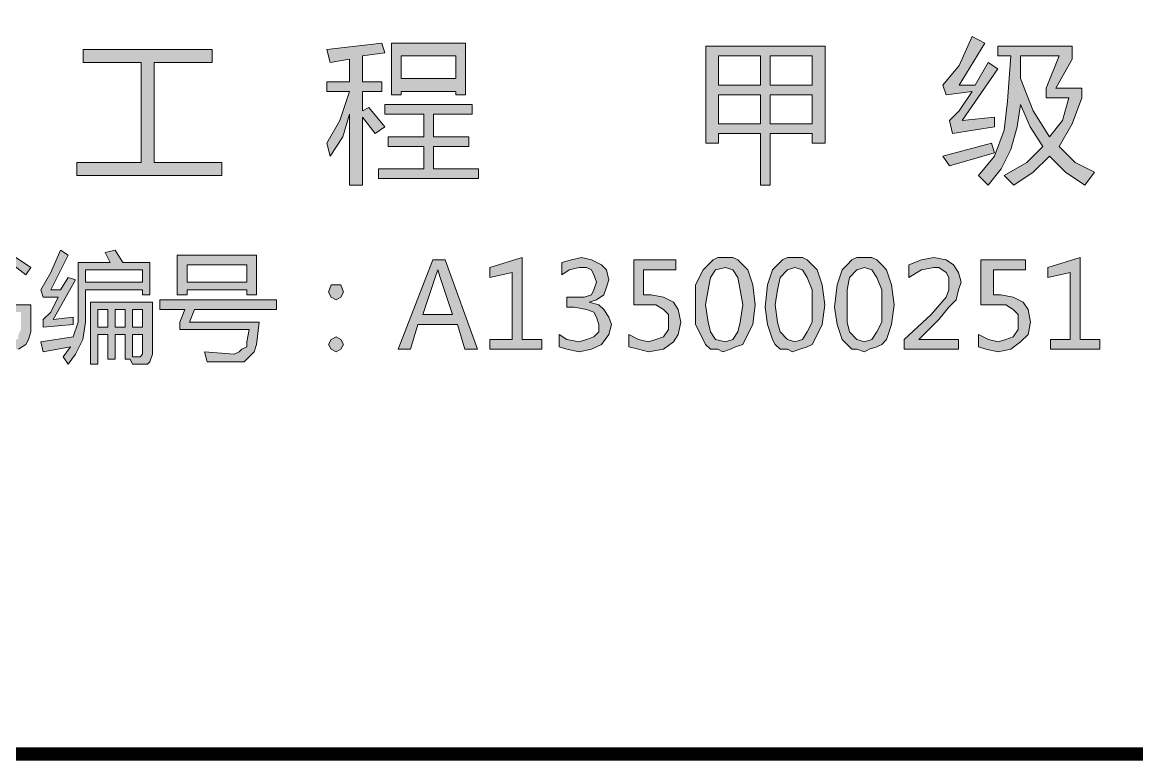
# Model space of a CAD drawing. Header units: millimetres. Extents: x 591771 to 1936534, y -622016 to 355666.
# Drawn here: x 674166 to 676656, y 283000 to 284649 of the extents above; entities that cross this region are included whole.
import ezdxf

# ---------------------------------------------------------------- set-up
doc = ezdxf.new("R2010")
doc.units = ezdxf.units.MM
doc.header["$LTSCALE"] = 80
doc.layers.add('0GPS-\\M+5CFFB\\M+5BBF0\\M+5CBA8\\M+5B9DC', color=1, linetype='Continuous')
doc.layers.add('\\M+5CDBC\\M+5BFF2', color=252, linetype='Continuous')

# ---------------------------------------------------------------- blocks, each defined once
blk = doc.blocks.new('A$C7A821879')
h = blk.add_hatch(color=165)
h.paths.add_polyline_path([(4833.9, 622), (4862.8, 694.1), (4776.2, 694.1), (4776.2, 643.6), (4805.1, 571.5), (4841.1, 513.8), (4870, 549.9), (4884.4, 600.4), (4833.9, 600.4)], flags=17)
h.paths.add_polyline_path([(4776.2, 585.9), (4769, 535.5), (4754.6, 485), (4733, 441.7), (4704.1, 405.7), (4682.5, 427.3), (4718.5, 470.6), (4740.2, 528.2), (4747.4, 593.1), (4754.6, 694.1), (4725.8, 694.1), (4725.8, 715.7), (4891.6, 715.7), (4891.6, 686.9), (4855.6, 622), (4913.3, 622), (4913.3, 600.4), (4891.6, 542.7), (4862.8, 492.2), (4898.8, 456.1), (4942.1, 434.5), (4920.5, 405.7), (4877.2, 434.5), (4841.1, 470.6), (4805.1, 434.5), (4761.8, 405.7), (4740.2, 427.3), (4790.7, 456.1), (4826.7, 492.2), (4797.9, 535.5)])
h.paths.add_polyline_path([(4646.4, 549.9), (4718.5, 557.1), (4718.5, 535.5), (4624.8, 521), (4617.6, 549.9), (4639.2, 571.5), (4668.1, 614.8), (4610.4, 607.6), (4603.2, 629.2), (4639.2, 672.5), (4668.1, 737.4), (4696.9, 723), (4639.2, 629.2), (4675.3, 629.2), (4704.1, 679.7), (4725.8, 665.3)])
h.paths.add_polyline_path([(4603.2, 470.6), (4711.3, 499.4), (4718.5, 477.8), (4617.6, 448.9)])
h.paths.add_polyline_path([(4217.3, 542.7), (4311, 542.7), (4311, 607.6), (4217.3, 607.6)], flags=16)
h.paths.add_polyline_path([(4311, 694.1), (4217.3, 694.1), (4217.3, 629.2), (4311, 629.2)], flags=16)
h.paths.add_polyline_path([(4101.9, 542.7), (4195.7, 542.7), (4195.7, 607.6), (4101.9, 607.6)], flags=16)
h.paths.add_polyline_path([(4101.9, 629.2), (4195.7, 629.2), (4195.7, 694.1), (4101.9, 694.1)], flags=16)
h.paths.add_polyline_path([(4073.1, 715.7), (4339.9, 715.7), (4339.9, 499.4), (4311, 499.4), (4311, 521), (4217.3, 521), (4217.3, 405.7), (4195.7, 405.7), (4195.7, 521), (4101.9, 521), (4101.9, 499.4), (4073.1, 499.4)])
h.paths.add_polyline_path([(3514.9, 694.1), (3392.3, 694.1), (3392.3, 643.6), (3514.9, 643.6)], flags=16)
h.paths.add_polyline_path([(3370.7, 723), (3536.5, 723), (3536.5, 607.6), (3514.9, 607.6), (3514.9, 614.8), (3392.3, 614.8), (3392.3, 607.6), (3370.7, 607.6)])
h.paths.add_polyline_path([(3341.8, 441.7), (3442.8, 441.7), (3442.8, 492.2), (3363.5, 492.2), (3363.5, 513.8), (3442.8, 513.8), (3442.8, 564.3), (3356.2, 564.3), (3356.2, 585.9), (3551, 585.9), (3551, 564.3), (3464.4, 564.3), (3464.4, 513.8), (3543.7, 513.8), (3543.7, 492.2), (3464.4, 492.2), (3464.4, 441.7), (3565.4, 441.7), (3565.4, 420.1), (3341.8, 420.1)])
h.paths.add_polyline_path([(3226.4, 499.4), (3255.3, 549.9), (3276.9, 614.8), (3226.4, 614.8), (3226.4, 636.4), (3276.9, 636.4), (3276.9, 686.9), (3233.7, 679.7), (3226.4, 708.5), (3349, 723), (3356.2, 701.3), (3305.8, 694.1), (3305.8, 636.4), (3349, 636.4), (3349, 614.8), (3305.8, 614.8), (3305.8, 571.5), (3320.2, 578.7), (3356.2, 535.5), (3334.6, 521), (3305.8, 557.1), (3305.8, 405.7), (3276.9, 405.7), (3276.9, 564.3), (3262.5, 513.8), (3233.7, 470.6)])
h.paths.add_polyline_path([(2667.5, 456.1), (2811.7, 456.1), (2811.7, 679.7), (2681.9, 679.7), (2681.9, 708.5), (2970.4, 708.5), (2970.4, 679.7), (2840.6, 679.7), (2840.6, 456.1), (2992, 456.1), (2992, 427.3), (2667.5, 427.3)])
h.paths.add_polyline_path([(2353.8, 622), (2324.9, 665.3), (2346.5, 679.7), (2375.4, 636.4)], flags=16)
h.paths.add_polyline_path([(2267.2, 542.7), (2288.9, 557.1), (2346.5, 499.4), (2324.9, 485)], flags=17)
h.paths.add_polyline_path([(2324.9, 737.4), (2310.5, 708.5), (2418.7, 708.5), (2418.7, 679.7), (2296.1, 679.7), (2260, 622), (2238.4, 643.6), (2267.2, 686.9), (2296.1, 737.4)])
h.paths.add_polyline_path([(2353.8, 593.1), (2260, 593.1), (2260, 535.5), (2260, 499.4), (2245.6, 463.3), (2231.2, 434.5), (2209.5, 405.7), (2187.9, 420.1), (2209.5, 448.9), (2223.9, 477.8), (2231.2, 506.6), (2238.4, 535.5), (2238.4, 614.8), (2375.4, 614.8), (2375.4, 456.1), (2382.6, 441.7), (2389.8, 441.7), (2397, 441.7), (2404.2, 456.1), (2404.2, 513.8), (2433.1, 499.4), (2425.9, 448.9), (2418.7, 420.1), (2411.4, 420.1), (2397, 412.9), (2382.6, 412.9), (2368.2, 420.1), (2361, 427.3), (2353.8, 434.5), (2353.8, 456.1)])
h.paths.add_polyline_path([(2195.1, 622), (2166.3, 665.3), (2187.9, 679.7), (2216.7, 636.4)], flags=16)
h.paths.add_polyline_path([(2101.4, 477.8), (2151.8, 485), (2151.8, 585.9), (2108.6, 585.9), (2108.6, 607.6), (2223.9, 607.6), (2223.9, 585.9), (2180.7, 585.9), (2180.7, 492.2), (2223.9, 499.4), (2216.7, 477.8), (2101.4, 448.9)])
h.paths.add_polyline_path([(2180.7, 737.4), (2173.5, 708.5), (2260, 708.5), (2260, 679.7), (2159, 679.7), (2137.4, 650.8), (2108.6, 622), (2094.1, 643.6), (2130.2, 686.9), (2151.8, 737.4)])
h.paths.add_polyline_path([(1744.3, 600.4), (1802, 600.4), (1802, 629.2), (1744.3, 629.2)], flags=16)
h.paths.add_polyline_path([(1802, 679.7), (1744.3, 679.7), (1744.3, 650.8), (1802, 650.8)], flags=16)
h.paths.add_polyline_path([(1636.2, 506.6), (1722.7, 506.6), (1722.7, 535.5), (1643.4, 535.5), (1643.4, 549.9), (1722.7, 549.9), (1722.7, 578.7), (1650.6, 578.7), (1650.6, 600.4), (1722.7, 600.4), (1722.7, 629.2), (1636.2, 629.2), (1636.2, 650.8), (1722.7, 650.8), (1722.7, 679.7), (1650.6, 679.7), (1650.6, 701.3), (1722.7, 701.3), (1722.7, 737.4), (1744.3, 737.4), (1744.3, 701.3), (1823.7, 701.3), (1823.7, 650.8), (1859.7, 650.8), (1859.7, 629.2), (1823.7, 629.2), (1823.7, 571.5), (1802, 571.5), (1802, 578.7), (1744.3, 578.7), (1744.3, 549.9), (1830.9, 549.9), (1830.9, 535.5), (1744.3, 535.5), (1744.3, 506.6), (1845.3, 506.6), (1845.3, 485), (1744.3, 485), (1744.3, 448.9), (1722.7, 448.9), (1722.7, 485), (1636.2, 485)])
h.paths.add_polyline_path([(1556.8, 557.1), (1564.1, 521), (1585.7, 492.2), (1600.1, 535.5), (1607.3, 578.7), (1535.2, 578.7), (1535.2, 600.4), (1600.1, 679.7), (1535.2, 679.7), (1535.2, 701.3), (1629, 701.3), (1629, 679.7), (1571.3, 600.4), (1629, 600.4), (1629, 578.7), (1621.7, 521), (1600.1, 470.6), (1621.7, 456.1), (1650.6, 448.9), (1679.4, 441.7), (1715.5, 441.7), (1866.9, 441.7), (1852.5, 412.9), (1701.1, 412.9), (1665, 420.1), (1636.2, 427.3), (1607.3, 434.5), (1585.7, 448.9), (1564.1, 427.3), (1542.4, 405.7), (1528, 427.3), (1549.6, 448.9), (1571.3, 470.6), (1549.6, 506.6), (1535.2, 549.9)])
h = blk.add_hatch(color=165)
h.paths.add_polyline_path([(4954.1, 38.9), (4843.3, 38.9), (4843.3, 61), (4887.6, 61), (4887.6, 210.7), (4837.7, 199.6), (4837.7, 221.8), (4909.8, 243.9), (4909.8, 61), (4954.1, 61)])
h.paths.add_polyline_path([(4682.5, 72.1), (4704.7, 61), (4726.9, 55.5), (4743.5, 61), (4760.1, 66.6), (4771.2, 83.2), (4771.2, 99.8), (4771.2, 116.5), (4760.1, 127.5), (4743.5, 138.6), (4721.3, 138.6), (4688.1, 138.6), (4688.1, 238.4), (4787.9, 238.4), (4787.9, 216.2), (4715.8, 216.2), (4715.8, 160.8), (4732.4, 160.8), (4760.1, 155.3), (4782.3, 144.2), (4793.4, 127.5), (4798.9, 99.8), (4793.4, 72.1), (4776.8, 55.5), (4754.6, 38.9), (4726.9, 33.3), (4699.2, 38.9), (4682.5, 44.4)])
h.paths.add_polyline_path([(4638.2, 38.9), (4516.2, 38.9), (4516.2, 61), (4577.2, 116.5), (4610.5, 155.3), (4616, 171.9), (4616, 188.5), (4616, 199.6), (4610.5, 210.7), (4593.8, 221.8), (4582.8, 221.8), (4555, 216.2), (4527.3, 199.6), (4527.3, 227.3), (4555, 238.4), (4582.8, 243.9), (4610.5, 238.4), (4627.1, 227.3), (4638.2, 210.7), (4643.7, 188.5), (4638.2, 171.9), (4632.6, 149.7), (4616, 133.1), (4593.8, 105.4), (4549.5, 61), (4638.2, 61)])
h.paths.add_polyline_path([(4388.8, 138.6), (4388.8, 99.8), (4394.3, 77.7), (4410.9, 61), (4427.6, 55.5), (4444.2, 61), (4455.3, 77.7), (4466.4, 99.8), (4466.4, 138.6), (4466.4, 171.9), (4455.3, 199.6), (4444.2, 216.2), (4427.6, 221.8), (4410.9, 216.2), (4394.3, 199.6), (4388.8, 171.9)], flags=16)
h.paths.add_polyline_path([(4361, 133.1), (4366.6, 183), (4377.7, 216.2), (4388.8, 227.3), (4399.8, 238.4), (4410.9, 243.9), (4427.6, 243.9), (4444.2, 243.9), (4455.3, 238.4), (4466.4, 227.3), (4477.4, 216.2), (4488.5, 183), (4494.1, 138.6), (4488.5, 94.3), (4477.4, 61), (4466.4, 49.9), (4455.3, 44.4), (4438.6, 38.9), (4427.6, 33.3), (4410.9, 38.9), (4399.8, 38.9), (4388.8, 49.9), (4377.7, 61), (4366.6, 94.3)])
h.paths.add_polyline_path([(4228, 138.6), (4233.6, 99.8), (4239.1, 77.7), (4255.7, 61), (4272.4, 55.5), (4289, 61), (4300.1, 77.7), (4311.2, 99.8), (4311.2, 138.6), (4311.2, 171.9), (4300.1, 199.6), (4289, 216.2), (4272.4, 221.8), (4255.7, 216.2), (4239.1, 199.6), (4233.6, 171.9)], flags=16)
h.paths.add_polyline_path([(4205.8, 133.1), (4211.4, 183), (4222.5, 216.2), (4233.6, 227.3), (4244.6, 238.4), (4255.7, 243.9), (4272.4, 243.9), (4289, 243.9), (4300.1, 238.4), (4311.2, 227.3), (4322.2, 216.2), (4333.3, 183), (4338.9, 138.6), (4333.3, 94.3), (4316.7, 61), (4311.2, 49.9), (4300.1, 44.4), (4283.4, 38.9), (4266.8, 33.3), (4255.7, 38.9), (4239.1, 38.9), (4228, 49.9), (4222.5, 61), (4211.4, 94.3)])
h.paths.add_polyline_path([(4072.8, 138.6), (4078.3, 99.8), (4083.9, 77.7), (4095, 61), (4117.1, 55.5), (4133.8, 61), (4144.9, 77.7), (4150.4, 99.8), (4156, 138.6), (4150.4, 171.9), (4144.9, 199.6), (4133.8, 216.2), (4117.1, 221.8), (4095, 216.2), (4083.9, 199.6), (4078.3, 171.9)], flags=16)
h.paths.add_polyline_path([(4050.6, 133.1), (4050.6, 183), (4067.3, 216.2), (4078.3, 227.3), (4089.4, 238.4), (4100.5, 243.9), (4117.1, 243.9), (4133.8, 243.9), (4144.9, 238.4), (4156, 227.3), (4167, 216.2), (4178.1, 183), (4183.7, 138.6), (4178.1, 94.3), (4161.5, 61), (4156, 49.9), (4139.3, 44.4), (4128.2, 38.9), (4111.6, 33.3), (4100.5, 38.9), (4083.9, 38.9), (4072.8, 49.9), (4067.3, 61), (4050.6, 94.3)])
h.paths.add_polyline_path([(3901, 72.1), (3923.1, 61), (3945.3, 55.5), (3961.9, 61), (3978.6, 66.6), (3989.7, 83.2), (3989.7, 99.8), (3989.7, 116.5), (3978.6, 127.5), (3961.9, 138.6), (3939.8, 138.6), (3912.1, 138.6), (3912.1, 238.4), (4006.3, 238.4), (4006.3, 216.2), (3934.2, 216.2), (3934.2, 160.8), (3950.9, 160.8), (3978.6, 155.3), (4000.7, 144.2), (4011.8, 127.5), (4017.4, 99.8), (4011.8, 72.1), (4000.7, 55.5), (3978.6, 38.9), (3945.3, 33.3), (3923.1, 38.9), (3901, 44.4)])
h.paths.add_polyline_path([(3745.8, 72.1), (3762.4, 61), (3790.1, 55.5), (3806.7, 61), (3823.4, 66.6), (3834.5, 77.7), (3834.5, 94.3), (3828.9, 110.9), (3823.4, 122), (3806.7, 127.5), (3779, 133.1), (3762.4, 133.1), (3762.4, 155.3), (3779, 155.3), (3801.2, 155.3), (3817.8, 160.8), (3823.4, 171.9), (3828.9, 188.5), (3823.4, 205.1), (3817.8, 216.2), (3806.7, 221.8), (3790.1, 221.8), (3767.9, 216.2), (3751.3, 205.1), (3751.3, 232.9), (3773.5, 238.4), (3795.7, 243.9), (3817.8, 238.4), (3840, 227.3), (3851.1, 216.2), (3856.6, 194.1), (3851.1, 177.4), (3845.5, 160.8), (3828.9, 149.7), (3812.3, 144.2), (3834.5, 138.6), (3845.5, 127.5), (3856.6, 110.9), (3862.2, 94.3), (3856.6, 72.1), (3840, 49.9), (3817.8, 38.9), (3790.1, 33.3), (3762.4, 38.9), (3745.8, 44.4)])
h.paths.add_polyline_path([(3707, 38.9), (3590.6, 38.9), (3590.6, 61), (3640.4, 61), (3640.4, 210.7), (3590.6, 199.6), (3590.6, 221.8), (3662.6, 243.9), (3662.6, 61), (3707, 61)])
h.paths.add_polyline_path([(3507.4, 116.5), (3479.7, 199.6), (3474.2, 216.2), (3468.6, 199.6), (3440.9, 116.5)], flags=16)
h.paths.add_polyline_path([(3562.8, 38.9), (3535.1, 38.9), (3518.5, 94.3), (3429.8, 94.3), (3413.2, 38.9), (3385.5, 38.9), (3463.1, 238.4), (3490.8, 238.4)])
h.paths.add_polyline_path([(3246.9, 66.6), (3258, 61), (3263.5, 49.9), (3258, 38.9), (3246.9, 33.3), (3235.8, 38.9), (3230.3, 49.9), (3235.8, 61)])
h.paths.add_polyline_path([(3246.9, 183), (3258, 183), (3263.5, 166.3), (3258, 155.3), (3246.9, 149.7), (3235.8, 155.3), (3230.3, 166.3), (3235.8, 183)])
h.paths.add_polyline_path([(3047.3, 227.3), (2914.3, 227.3), (2914.3, 188.5), (3047.3, 188.5)], flags=16)
h.paths.add_polyline_path([(2892.1, 249.5), (3069.5, 249.5), (3069.5, 160.8), (3047.3, 160.8), (3047.3, 171.9), (2914.3, 171.9), (2914.3, 160.8), (2892.1, 160.8)])
h.paths.add_polyline_path([(2897.7, 83.2), (2897.7, 99.8), (2908.8, 127.5), (2853.3, 127.5), (2853.3, 149.7), (3113.9, 149.7), (3113.9, 127.5), (2930.9, 127.5), (2919.9, 99.8), (3075.1, 99.8), (3069.5, 49.9), (3064, 33.3), (3052.9, 22.2), (3041.8, 11.1), (3019.6, 11.1), (2958.7, 11.1), (2953.1, 33.3), (3019.6, 27.8), (3030.7, 33.3), (3036.3, 38.9), (3047.3, 44.4), (3047.3, 55.5), (3052.9, 83.2)])
h.paths.add_polyline_path([(2809, 22.2), (2814.5, 27.8), (2814.5, 33.3), (2814.5, 72.1), (2792.4, 72.1), (2792.4, 22.2)], flags=16)
h.paths.add_polyline_path([(2814.5, 127.5), (2792.4, 127.5), (2792.4, 88.7), (2814.5, 88.7)], flags=16)
h.paths.add_polyline_path([(2753.6, 88.7), (2775.7, 88.7), (2775.7, 127.5), (2753.6, 127.5)], flags=16)
h.paths.add_polyline_path([(2714.8, 88.7), (2736.9, 88.7), (2736.9, 127.5), (2714.8, 127.5)], flags=16)
h.paths.add_polyline_path([(2714.8, 5.6), (2698.1, 5.6), (2698.1, 144.2), (2836.7, 144.2), (2836.7, 27.8), (2831.2, 11.1), (2825.6, 5.6), (2814.5, 5.6), (2792.4, 5.6), (2786.8, 16.7), (2775.7, 16.7), (2775.7, 72.1), (2753.6, 72.1), (2753.6, 16.7), (2736.9, 16.7), (2736.9, 72.1), (2714.8, 72.1)])
h.paths.add_polyline_path([(2814.5, 216.2), (2687.1, 216.2), (2687.1, 188.5), (2814.5, 188.5)], flags=16)
h.paths.add_polyline_path([(2615, 105.4), (2659.3, 110.9), (2659.3, 94.3), (2592.8, 88.7), (2592.8, 105.4), (2609.4, 122), (2626.1, 155.3), (2592.8, 155.3), (2587.3, 171.9), (2609.4, 210.7), (2631.6, 260.6), (2648.3, 249.5), (2609.4, 171.9), (2631.6, 171.9), (2648.3, 199.6), (2664.9, 194.1)], flags=17)
h.paths.add_polyline_path([(2587.3, 55.5), (2659.3, 66.6), (2670.4, 99.8), (2670.4, 149.7), (2670.4, 232.9), (2742.5, 232.9), (2731.4, 255), (2753.6, 260.6), (2770.2, 232.9), (2831.2, 232.9), (2831.2, 160.8), (2814.5, 160.8), (2814.5, 171.9), (2687.1, 171.9), (2687.1, 149.7), (2687.1, 99.8), (2681.5, 61), (2664.9, 27.8), (2648.3, 5.6), (2637.2, 22.2), (2653.8, 44.4), (2592.8, 33.3)])
h.paths.add_polyline_path([(2504.1, 243.9), (2515.2, 255), (2565.1, 221.8), (2554, 205.1)], flags=16)
h.paths.add_polyline_path([(2509.7, 194.1), (2443.2, 194.1), (2443.2, 138.6), (2509.7, 138.6)], flags=16)
h.paths.add_polyline_path([(2326.8, 138.6), (2421, 138.6), (2421, 194.1), (2343.4, 194.1), (2343.4, 216.2), (2421, 216.2), (2421, 260.6), (2443.2, 260.6), (2443.2, 216.2), (2531.8, 216.2), (2526.3, 138.6), (2565.1, 138.6), (2565.1, 77.7), (2559.6, 61), (2554, 49.9), (2537.4, 38.9), (2520.8, 38.9), (2476.4, 38.9), (2476.4, 61), (2520.8, 55.5), (2526.3, 61), (2537.4, 61), (2537.4, 72.1), (2542.9, 83.2), (2542.9, 122), (2443.2, 122), (2443.2, 5.6), (2421, 5.6), (2421, 122), (2326.8, 122)])
h.paths.add_polyline_path([(2121.7, 38.9), (2154.9, 38.9), (2154.9, 183), (2177.1, 183), (2177.1, 38.9), (2215.9, 38.9), (2215.9, 227.3), (2132.8, 227.3), (2132.8, 243.9), (2310.1, 243.9), (2310.1, 227.3), (2238.1, 227.3), (2238.1, 149.7), (2299, 149.7), (2299, 127.5), (2238.1, 127.5), (2238.1, 38.9), (2315.7, 38.9), (2315.7, 16.7), (2121.7, 16.7)])
h.paths.add_polyline_path([(2082.9, 255), (2121.7, 210.7), (2105, 194.1), (2066.2, 243.9)])
h.paths.add_polyline_path([(2138.3, 99.8), (2143.8, 77.7), (2093.9, 27.8), (2077.3, 44.4), (2082.9, 61), (2088.4, 72.1), (2088.4, 155.3), (2055.1, 155.3), (2055.1, 171.9), (2105, 171.9), (2105, 72.1)])
h.paths.add_polyline_path([(1872.2, 171.9), (1949.8, 171.9), (1949.8, 260.6), (1972, 260.6), (1972, 171.9), (2044.1, 171.9), (2044.1, 149.7), (1972, 149.7), (1972, 5.6), (1949.8, 5.6), (1949.8, 149.7), (1872.2, 149.7)])
h.paths.add_polyline_path([(1816.8, 255), (1855.6, 210.7), (1839, 199.6), (1800.2, 243.9)])
h.paths.add_polyline_path([(1894.4, 77.7), (1899.9, 55.5), (1827.9, 5.6), (1816.8, 27.8), (1822.3, 33.3), (1827.9, 49.9), (1827.9, 149.7), (1789.1, 149.7), (1789.1, 171.9), (1844.5, 171.9), (1844.5, 44.4)])
h.paths.add_polyline_path([(1645, 127.5), (1661.6, 94.3), (1683.8, 66.6), (1711.5, 94.3), (1728.1, 127.5)], flags=16)
h.paths.add_polyline_path([(1722.6, 227.3), (1656.1, 227.3), (1656.1, 221.8), (1650.5, 199.6), (1645, 177.4), (1633.9, 160.8), (1611.7, 149.7), (1595.1, 166.3), (1611.7, 177.4), (1628.3, 188.5), (1633.9, 205.1), (1633.9, 221.8), (1633.9, 249.5), (1739.2, 249.5), (1739.2, 194.1), (1744.7, 183), (1750.3, 183), (1783.5, 183), (1778, 160.8), (1744.7, 160.8), (1733.7, 166.3), (1728.1, 171.9), (1722.6, 177.4), (1722.6, 188.5)])
h.paths.add_polyline_path([(1611.7, 127.5), (1611.7, 144.2), (1755.8, 144.2), (1755.8, 127.5), (1728.1, 88.7), (1700.4, 55.5), (1739.2, 38.9), (1783.5, 27.8), (1766.9, 5.6), (1722.6, 22.2), (1683.8, 44.4), (1645, 22.2), (1595.1, 0.1), (1584, 22.2), (1628.3, 38.9), (1667.1, 55.5), (1645, 88.7), (1622.8, 127.5)])
h.paths.add_polyline_path([(1561.8, 249.5), (1600.6, 210.7), (1578.4, 194.1), (1545.2, 238.4)])
h.paths.add_polyline_path([(1611.7, 83.2), (1611.7, 55.5), (1561.8, 22.2), (1550.7, 38.9), (1556.3, 49.9), (1556.3, 61), (1556.3, 155.3), (1523, 155.3), (1523, 171.9), (1578.4, 171.9), (1578.4, 55.5)])
at = {"color": 165, "lineweight": 0}
for p, q in [((3226.4, 708.5), (3349, 723)), ((3349, 723), (3356.2, 701.3)), ((3370.7, 723), (3536.5, 723)), ((3370.7, 607.6), (3370.7, 723)), ((3370.7, 723), (3370.7, 723)), ((3536.5, 723), (3536.5, 607.6)), ((4639.2, 672.5), (4668.1, 737.4)), ((4696.9, 723), (4639.2, 629.2)), ((4668.1, 737.4), (4696.9, 723)), ((4696.9, 723), (4696.9, 723)), ((2681.9, 679.7), (2681.9, 708.5)), ((2681.9, 708.5), (2970.4, 708.5)), ((2970.4, 708.5), (2970.4, 679.7)), ((3233.7, 679.7), (3226.4, 708.5)), ((3226.4, 708.5), (3226.4, 708.5)), ((3356.2, 701.3), (3305.8, 694.1)), ((3356.2, 701.3), (3356.2, 701.3)), ((4073.1, 715.7), (4339.9, 715.7)), ((4073.1, 499.4), (4073.1, 715.7)), ((4073.1, 715.7), (4073.1, 715.7)), ((4339.9, 715.7), (4339.9, 499.4)), ((4725.8, 694.1), (4725.8, 715.7)), ((4725.8, 715.7), (4891.6, 715.7)), ((4891.6, 715.7), (4891.6, 686.9)), ((2811.7, 679.7), (2681.9, 679.7)), ((2811.7, 456.1), (2811.7, 679.7)), ((2970.4, 679.7), (2840.6, 679.7)), ((2840.6, 679.7), (2840.6, 456.1)), ((3276.9, 686.9), (3233.7, 679.7)), ((3233.7, 679.7), (3233.7, 679.7)), ((3276.9, 636.4), (3276.9, 686.9)), ((3276.9, 686.9), (3276.9, 686.9)), ((3305.8, 694.1), (3305.8, 636.4)), ((3514.9, 694.1), (3392.3, 694.1)), ((3392.3, 694.1), (3392.3, 643.6)), ((3514.9, 643.6), (3514.9, 694.1)), ((3514.9, 694.1), (3514.9, 694.1)), ((4195.7, 694.1), (4101.9, 694.1)), ((4101.9, 694.1), (4101.9, 629.2)), ((4195.7, 629.2), (4195.7, 694.1)), ((4311, 694.1), (4217.3, 694.1)), ((4217.3, 694.1), (4217.3, 629.2)), ((4311, 629.2), (4311, 694.1)), ((4311, 694.1), (4311, 694.1)), ((4603.2, 629.2), (4639.2, 672.5)), ((4675.3, 629.2), (4704.1, 679.7)), ((4704.1, 679.7), (4725.8, 665.3)), ((4754.6, 694.1), (4725.8, 694.1)), ((4747.4, 593.1), (4754.6, 694.1)), ((4862.8, 694.1), (4776.2, 694.1)), ((4776.2, 694.1), (4776.2, 694.1)), ((4776.2, 694.1), (4776.2, 643.6)), ((4833.9, 622), (4862.8, 694.1)), ((4891.6, 686.9), (4855.6, 622)), ((4725.8, 665.3), (4646.4, 549.9)), ((4725.8, 665.3), (4725.8, 665.3)), ((3226.4, 614.8), (3226.4, 636.4)), ((3226.4, 636.4), (3276.9, 636.4)), ((3305.8, 636.4), (3349, 636.4)), ((3349, 636.4), (3349, 614.8)), ((3392.3, 643.6), (3514.9, 643.6)), ((4101.9, 629.2), (4195.7, 629.2)), ((4101.9, 629.2), (4101.9, 629.2)), ((4217.3, 629.2), (4311, 629.2)), ((4610.4, 607.6), (4603.2, 629.2)), ((4603.2, 629.2), (4603.2, 629.2)), ((4639.2, 629.2), (4639.2, 629.2)), ((4639.2, 629.2), (4675.3, 629.2)), ((4675.3, 629.2), (4675.3, 629.2)), ((4776.2, 643.6), (4776.2, 643.6)), ((4776.2, 643.6), (4805.1, 571.5)), ((3276.9, 614.8), (3226.4, 614.8)), ((3255.3, 549.9), (3276.9, 614.8)), ((3349, 614.8), (3305.8, 614.8)), ((3305.8, 614.8), (3305.8, 571.5)), ((3392.3, 607.6), (3370.7, 607.6)), ((3514.9, 614.8), (3392.3, 614.8)), ((3392.3, 614.8), (3392.3, 607.6)), ((3514.9, 607.6), (3514.9, 614.8)), ((3536.5, 607.6), (3514.9, 607.6)), ((4195.7, 607.6), (4101.9, 607.6)), ((4101.9, 607.6), (4101.9, 542.7)), ((4195.7, 542.7), (4195.7, 607.6)), ((4311, 607.6), (4217.3, 607.6)), ((4217.3, 607.6), (4217.3, 542.7)), ((4311, 542.7), (4311, 607.6)), ((4668.1, 614.8), (4610.4, 607.6)), ((4639.2, 571.5), (4668.1, 614.8)), ((4668.1, 614.8), (4668.1, 614.8)), ((4833.9, 600.4), (4833.9, 622)), ((4833.9, 622), (4833.9, 622)), ((4884.4, 600.4), (4833.9, 600.4)), ((4855.6, 622), (4913.3, 622)), ((4870, 549.9), (4884.4, 600.4)), ((4913.3, 600.4), (4891.6, 542.7)), ((4913.3, 622), (4913.3, 600.4)), ((4913.3, 600.4), (4913.3, 600.4)), ((3305.8, 571.5), (3320.2, 578.7)), ((3320.2, 578.7), (3320.2, 578.7)), ((3320.2, 578.7), (3356.2, 535.5)), ((3356.2, 564.3), (3356.2, 585.9)), ((3356.2, 585.9), (3551, 585.9)), ((3551, 585.9), (3551, 564.3)), ((4740.2, 528.2), (4747.4, 593.1)), ((4776.2, 585.9), (4769, 535.5)), ((4776.2, 585.9), (4776.2, 585.9)), ((4797.9, 535.5), (4776.2, 585.9)), ((4776.2, 585.9), (4776.2, 585.9)), ((4776.2, 585.9), (4776.2, 585.9)), ((3226.4, 499.4), (3255.3, 549.9)), ((3276.9, 564.3), (3262.5, 513.8)), ((3276.9, 405.7), (3276.9, 564.3)), ((3276.9, 564.3), (3276.9, 564.3)), ((3334.6, 521), (3305.8, 557.1)), ((3305.8, 557.1), (3305.8, 405.7)), ((3442.8, 564.3), (3356.2, 564.3)), ((3442.8, 513.8), (3442.8, 564.3)), ((3551, 564.3), (3464.4, 564.3)), ((3464.4, 564.3), (3464.4, 513.8)), ((4617.6, 549.9), (4639.2, 571.5)), ((4624.8, 521), (4617.6, 549.9)), ((4617.6, 549.9), (4617.6, 549.9)), ((4646.4, 549.9), (4718.5, 557.1)), ((4646.4, 549.9), (4646.4, 549.9)), ((4646.4, 549.9), (4646.4, 549.9)), ((4646.4, 549.9), (4646.4, 549.9)), ((4718.5, 557.1), (4718.5, 557.1)), ((4718.5, 557.1), (4718.5, 535.5)), ((4805.1, 571.5), (4841.1, 513.8)), ((4841.1, 513.8), (4870, 549.9)), ((3356.2, 535.5), (3334.6, 521)), ((4101.9, 542.7), (4195.7, 542.7)), ((4101.9, 542.7), (4101.9, 542.7)), ((4217.3, 542.7), (4311, 542.7)), ((4217.3, 542.7), (4217.3, 542.7)), ((4718.5, 535.5), (4624.8, 521)), ((4718.5, 535.5), (4718.5, 535.5)), ((4718.5, 470.6), (4740.2, 528.2)), ((4740.2, 528.2), (4740.2, 528.2)), ((4769, 535.5), (4754.6, 485)), ((4826.7, 492.2), (4797.9, 535.5)), ((4891.6, 542.7), (4862.8, 492.2)), ((3226.4, 499.4), (3226.4, 499.4)), ((3233.7, 470.6), (3226.4, 499.4)), ((3226.4, 499.4), (3226.4, 499.4)), ((3226.4, 499.4), (3226.4, 499.4)), ((3262.5, 513.8), (3233.7, 470.6)), ((3334.6, 521), (3334.6, 521)), ((3363.5, 492.2), (3363.5, 513.8)), ((3363.5, 513.8), (3442.8, 513.8)), ((3464.4, 513.8), (3543.7, 513.8)), ((3543.7, 513.8), (3543.7, 492.2)), ((4101.9, 499.4), (4073.1, 499.4)), ((4195.7, 521), (4101.9, 521)), ((4101.9, 521), (4101.9, 499.4)), ((4195.7, 405.7), (4195.7, 521)), ((4311, 521), (4217.3, 521)), ((4217.3, 521), (4217.3, 405.7)), ((4311, 499.4), (4311, 521)), ((4339.9, 499.4), (4311, 499.4)), ((4603.2, 470.6), (4711.3, 499.4)), ((4711.3, 499.4), (4711.3, 499.4)), ((4711.3, 499.4), (4718.5, 477.8)), ((4841.1, 513.8), (4841.1, 513.8)), ((3442.8, 492.2), (3363.5, 492.2)), ((3442.8, 441.7), (3442.8, 492.2)), ((3543.7, 492.2), (3464.4, 492.2)), ((3464.4, 492.2), (3464.4, 441.7)), ((4718.5, 477.8), (4617.6, 448.9)), ((4718.5, 477.8), (4718.5, 477.8)), ((4754.6, 485), (4733, 441.7)), ((4790.7, 456.1), (4826.7, 492.2)), ((4826.7, 492.2), (4826.7, 492.2)), ((4862.8, 492.2), (4862.8, 492.2)), ((4862.8, 492.2), (4898.8, 456.1)), ((2667.5, 456.1), (2811.7, 456.1)), ((2667.5, 427.3), (2667.5, 456.1)), ((2667.5, 456.1), (2667.5, 456.1)), ((2840.6, 456.1), (2992, 456.1)), ((2992, 456.1), (2992, 427.3)), ((3233.7, 470.6), (3233.7, 470.6)), ((4603.2, 470.6), (4603.2, 470.6)), ((4617.6, 448.9), (4603.2, 470.6)), ((4603.2, 470.6), (4603.2, 470.6)), ((4682.5, 427.3), (4718.5, 470.6)), ((4740.2, 427.3), (4790.7, 456.1)), ((4841.1, 470.6), (4805.1, 434.5)), ((4877.2, 434.5), (4841.1, 470.6)), ((4841.1, 470.6), (4841.1, 470.6)), ((4898.8, 456.1), (4942.1, 434.5)), ((2992, 427.3), (2667.5, 427.3)), ((3341.8, 441.7), (3442.8, 441.7)), ((3341.8, 420.1), (3341.8, 441.7)), ((3341.8, 441.7), (3341.8, 441.7)), ((3464.4, 441.7), (3565.4, 441.7)), ((3565.4, 441.7), (3565.4, 420.1)), ((4704.1, 405.7), (4682.5, 427.3)), ((4682.5, 427.3), (4682.5, 427.3)), ((4733, 441.7), (4704.1, 405.7)), ((4761.8, 405.7), (4740.2, 427.3)), ((4740.2, 427.3), (4740.2, 427.3)), ((4805.1, 434.5), (4761.8, 405.7)), ((4920.5, 405.7), (4877.2, 434.5)), ((4942.1, 434.5), (4920.5, 405.7)), ((4942.1, 434.5), (4942.1, 434.5)), ((3305.8, 405.7), (3276.9, 405.7)), ((3565.4, 420.1), (3341.8, 420.1)), ((4217.3, 405.7), (4195.7, 405.7)), ((4704.1, 405.7), (4704.1, 405.7)), ((4761.8, 405.7), (4761.8, 405.7)), ((4920.5, 405.7), (4920.5, 405.7)), ((2515.2, 255), (2565.1, 221.8)), ((2609.4, 210.7), (2631.6, 260.6)), ((2648.3, 249.5), (2609.4, 171.9)), ((2631.6, 260.6), (2648.3, 249.5)), ((2648.3, 249.5), (2648.3, 249.5)), ((2731.4, 255), (2753.6, 260.6)), ((2742.5, 232.9), (2731.4, 255)), ((2753.6, 260.6), (2753.6, 260.6)), ((2753.6, 260.6), (2770.2, 232.9)), ((2892.1, 249.5), (3069.5, 249.5)), ((2892.1, 160.8), (2892.1, 249.5)), ((2892.1, 249.5), (2892.1, 249.5)), ((3069.5, 249.5), (3069.5, 160.8)), ((2554, 205.1), (2504.1, 243.9)), ((2670.4, 149.7), (2670.4, 232.9)), ((2670.4, 232.9), (2742.5, 232.9)), ((2742.5, 232.9), (2742.5, 232.9)), ((2770.2, 232.9), (2831.2, 232.9)), ((2831.2, 232.9), (2831.2, 160.8)), ((3047.3, 227.3), (2914.3, 227.3)), ((2914.3, 227.3), (2914.3, 188.5)), ((3047.3, 188.5), (3047.3, 227.3)), ((3047.3, 227.3), (3047.3, 227.3)), ((3385.5, 38.9), (3463.1, 238.4)), ((3463.1, 238.4), (3490.8, 238.4)), ((3490.8, 238.4), (3562.8, 38.9)), ((3590.6, 221.8), (3662.6, 243.9)), ((3662.6, 243.9), (3662.6, 61)), ((3751.3, 232.9), (3773.5, 238.4)), ((3751.3, 205.1), (3751.3, 232.9)), ((3751.3, 232.9), (3751.3, 232.9)), ((3773.5, 238.4), (3795.7, 243.9)), ((3795.7, 243.9), (3795.7, 243.9)), ((3795.7, 243.9), (3817.8, 238.4)), ((3817.8, 238.4), (3840, 227.3)), ((3840, 227.3), (3840, 227.3)), ((3840, 227.3), (3851.1, 216.2)), ((3912.1, 138.6), (3912.1, 238.4)), ((3912.1, 238.4), (4006.3, 238.4)), ((4006.3, 238.4), (4006.3, 216.2)), ((4067.3, 216.2), (4078.3, 227.3)), ((4078.3, 227.3), (4089.4, 238.4)), ((4089.4, 238.4), (4100.5, 243.9)), ((4100.5, 243.9), (4117.1, 243.9)), ((4117.1, 243.9), (4117.1, 243.9)), ((4117.1, 243.9), (4133.8, 243.9)), ((4133.8, 243.9), (4144.9, 238.4)), ((4144.9, 238.4), (4156, 227.3)), ((4156, 227.3), (4167, 216.2)), ((4222.5, 216.2), (4233.6, 227.3)), ((4233.6, 227.3), (4244.6, 238.4)), ((4244.6, 238.4), (4255.7, 243.9)), ((4255.7, 243.9), (4272.4, 243.9)), ((4272.4, 243.9), (4272.4, 243.9)), ((4272.4, 243.9), (4289, 243.9)), ((4289, 243.9), (4300.1, 238.4)), ((4300.1, 238.4), (4311.2, 227.3)), ((4311.2, 227.3), (4322.2, 216.2)), ((4377.7, 216.2), (4388.8, 227.3)), ((4388.8, 227.3), (4399.8, 238.4)), ((4399.8, 238.4), (4410.9, 243.9)), ((4410.9, 243.9), (4427.6, 243.9)), ((4427.6, 243.9), (4427.6, 243.9)), ((4427.6, 243.9), (4444.2, 243.9)), ((4444.2, 243.9), (4455.3, 238.4)), ((4455.3, 238.4), (4466.4, 227.3)), ((4466.4, 227.3), (4477.4, 216.2)), ((4527.3, 227.3), (4555, 238.4)), ((4527.3, 199.6), (4527.3, 227.3)), ((4527.3, 227.3), (4527.3, 227.3)), ((4555, 238.4), (4582.8, 243.9)), ((4582.8, 243.9), (4582.8, 243.9)), ((4582.8, 243.9), (4610.5, 238.4)), ((4610.5, 238.4), (4627.1, 227.3)), ((4627.1, 227.3), (4627.1, 227.3)), ((4627.1, 227.3), (4638.2, 210.7)), ((4688.1, 138.6), (4688.1, 238.4)), ((4688.1, 238.4), (4787.9, 238.4)), ((4787.9, 238.4), (4787.9, 216.2)), ((4837.7, 221.8), (4909.8, 243.9)), ((4909.8, 243.9), (4909.8, 61)), ((2565.1, 221.8), (2554, 205.1)), ((2554, 205.1), (2554, 205.1)), ((2587.3, 171.9), (2609.4, 210.7)), ((2631.6, 171.9), (2648.3, 199.6)), ((2648.3, 199.6), (2664.9, 194.1)), ((2814.5, 216.2), (2687.1, 216.2)), ((2687.1, 216.2), (2687.1, 188.5)), ((2814.5, 188.5), (2814.5, 216.2)), ((2814.5, 216.2), (2814.5, 216.2)), ((3468.6, 199.6), (3440.9, 116.5)), ((3474.2, 216.2), (3468.6, 199.6)), ((3479.7, 199.6), (3474.2, 216.2)), ((3474.2, 216.2), (3474.2, 216.2)), ((3474.2, 216.2), (3474.2, 216.2)), ((3507.4, 116.5), (3479.7, 199.6)), ((3479.7, 199.6), (3479.7, 199.6)), ((3590.6, 199.6), (3590.6, 221.8)), ((3640.4, 210.7), (3590.6, 199.6)), ((3640.4, 61), (3640.4, 210.7)), ((3767.9, 216.2), (3751.3, 205.1)), ((3790.1, 221.8), (3767.9, 216.2)), ((3806.7, 221.8), (3790.1, 221.8)), ((3790.1, 221.8), (3790.1, 221.8)), ((3817.8, 216.2), (3806.7, 221.8)), ((3823.4, 205.1), (3817.8, 216.2)), ((3828.9, 188.5), (3823.4, 205.1)), ((3851.1, 216.2), (3856.6, 194.1)), ((4006.3, 216.2), (3934.2, 216.2)), ((3934.2, 216.2), (3934.2, 160.8)), ((4050.6, 183), (4067.3, 216.2)), ((4067.3, 216.2), (4067.3, 216.2)), ((4083.9, 199.6), (4078.3, 171.9)), ((4095, 216.2), (4083.9, 199.6)), ((4117.1, 221.8), (4095, 216.2)), ((4133.8, 216.2), (4117.1, 221.8)), ((4117.1, 221.8), (4117.1, 221.8)), ((4144.9, 199.6), (4133.8, 216.2)), ((4150.4, 171.9), (4144.9, 199.6)), ((4167, 216.2), (4178.1, 183)), ((4211.4, 183), (4222.5, 216.2)), ((4222.5, 216.2), (4222.5, 216.2)), ((4239.1, 199.6), (4233.6, 171.9)), ((4255.7, 216.2), (4239.1, 199.6)), ((4272.4, 221.8), (4255.7, 216.2)), ((4289, 216.2), (4272.4, 221.8)), ((4272.4, 221.8), (4272.4, 221.8)), ((4300.1, 199.6), (4289, 216.2)), ((4311.2, 171.9), (4300.1, 199.6)), ((4322.2, 216.2), (4333.3, 183)), ((4366.6, 183), (4377.7, 216.2)), ((4377.7, 216.2), (4377.7, 216.2)), ((4394.3, 199.6), (4388.8, 171.9)), ((4410.9, 216.2), (4394.3, 199.6)), ((4427.6, 221.8), (4410.9, 216.2)), ((4444.2, 216.2), (4427.6, 221.8)), ((4427.6, 221.8), (4427.6, 221.8)), ((4455.3, 199.6), (4444.2, 216.2)), ((4466.4, 171.9), (4455.3, 199.6)), ((4477.4, 216.2), (4488.5, 183)), ((4555, 216.2), (4527.3, 199.6)), ((4582.8, 221.8), (4555, 216.2)), ((4593.8, 221.8), (4582.8, 221.8)), ((4582.8, 221.8), (4582.8, 221.8)), ((4610.5, 210.7), (4593.8, 221.8)), ((4616, 199.6), (4610.5, 210.7)), ((4610.5, 210.7), (4610.5, 210.7)), ((4616, 188.5), (4616, 199.6)), ((4638.2, 210.7), (4643.7, 188.5)), ((4787.9, 216.2), (4715.8, 216.2)), ((4715.8, 216.2), (4715.8, 160.8)), ((4837.7, 199.6), (4837.7, 221.8)), ((4887.6, 210.7), (4837.7, 199.6)), ((4887.6, 61), (4887.6, 210.7)), ((2664.9, 194.1), (2615, 105.4)), ((2664.9, 194.1), (2664.9, 194.1)), ((2687.1, 188.5), (2814.5, 188.5)), ((2914.3, 188.5), (3047.3, 188.5)), ((3230.3, 166.3), (3235.8, 183)), ((3235.8, 183), (3235.8, 183)), ((3235.8, 183), (3246.9, 183)), ((3246.9, 183), (3246.9, 183)), ((3246.9, 183), (3258, 183)), ((3246.9, 183), (3246.9, 183)), ((3246.9, 183), (3246.9, 183)), ((3258, 183), (3258, 183)), ((3258, 183), (3263.5, 166.3)), ((3823.4, 171.9), (3828.9, 188.5)), ((3828.9, 188.5), (3828.9, 188.5)), ((3851.1, 177.4), (3845.5, 160.8)), ((3856.6, 194.1), (3851.1, 177.4)), ((3856.6, 194.1), (3856.6, 194.1)), ((4050.6, 133.1), (4050.6, 183)), ((4178.1, 183), (4183.7, 138.6)), ((4205.8, 133.1), (4211.4, 183)), ((4333.3, 183), (4338.9, 138.6)), ((4361, 133.1), (4366.6, 183)), ((4488.5, 183), (4494.1, 138.6)), ((4616, 171.9), (4616, 188.5)), ((4616, 188.5), (4616, 188.5)), ((4643.7, 188.5), (4638.2, 171.9)), ((4643.7, 188.5), (4643.7, 188.5)), ((2592.8, 155.3), (2587.3, 171.9)), ((2587.3, 171.9), (2587.3, 171.9)), ((2626.1, 155.3), (2592.8, 155.3)), ((2609.4, 171.9), (2609.4, 171.9)), ((2609.4, 171.9), (2631.6, 171.9)), ((2609.4, 122), (2626.1, 155.3)), ((2626.1, 155.3), (2626.1, 155.3)), ((2631.6, 171.9), (2631.6, 171.9)), ((2670.4, 99.8), (2670.4, 149.7)), ((2814.5, 171.9), (2687.1, 171.9)), ((2687.1, 171.9), (2687.1, 149.7)), ((2687.1, 149.7), (2687.1, 149.7)), ((2687.1, 149.7), (2687.1, 99.8)), ((2814.5, 160.8), (2814.5, 171.9)), ((2831.2, 160.8), (2814.5, 160.8)), ((2853.3, 127.5), (2853.3, 149.7)), ((2853.3, 149.7), (3113.9, 149.7)), ((2914.3, 160.8), (2892.1, 160.8)), ((3047.3, 171.9), (2914.3, 171.9)), ((2914.3, 171.9), (2914.3, 160.8)), ((3047.3, 160.8), (3047.3, 171.9)), ((3069.5, 160.8), (3047.3, 160.8)), ((3113.9, 149.7), (3113.9, 127.5)), ((3235.8, 155.3), (3230.3, 166.3)), ((3230.3, 166.3), (3230.3, 166.3)), ((3246.9, 149.7), (3235.8, 155.3)), ((3235.8, 155.3), (3235.8, 155.3)), ((3258, 155.3), (3246.9, 149.7)), ((3246.9, 149.7), (3246.9, 149.7)), ((3263.5, 166.3), (3258, 155.3)), ((3258, 155.3), (3258, 155.3)), ((3263.5, 166.3), (3263.5, 166.3)), ((3762.4, 133.1), (3762.4, 155.3)), ((3762.4, 155.3), (3779, 155.3)), ((3779, 155.3), (3779, 155.3)), ((3779, 155.3), (3801.2, 155.3)), ((3801.2, 155.3), (3817.8, 160.8)), ((3828.9, 149.7), (3812.3, 144.2)), ((3817.8, 160.8), (3823.4, 171.9)), ((3845.5, 160.8), (3828.9, 149.7)), ((3934.2, 160.8), (3934.2, 160.8)), ((3934.2, 160.8), (3950.9, 160.8)), ((3950.9, 160.8), (3950.9, 160.8)), ((3950.9, 160.8), (3978.6, 155.3)), ((3978.6, 155.3), (4000.7, 144.2)), ((4078.3, 171.9), (4072.8, 138.6)), ((4156, 138.6), (4150.4, 171.9)), ((4233.6, 171.9), (4228, 138.6)), ((4311.2, 138.6), (4311.2, 171.9)), ((4388.8, 171.9), (4388.8, 138.6)), ((4466.4, 138.6), (4466.4, 171.9)), ((4577.2, 116.5), (4610.5, 155.3)), ((4610.5, 155.3), (4616, 171.9)), ((4610.5, 155.3), (4610.5, 155.3)), ((4632.6, 149.7), (4616, 133.1)), ((4638.2, 171.9), (4632.6, 149.7)), ((4632.6, 149.7), (4632.6, 149.7)), ((4715.8, 160.8), (4715.8, 160.8)), ((4715.8, 160.8), (4732.4, 160.8)), ((4732.4, 160.8), (4732.4, 160.8)), ((4732.4, 160.8), (4760.1, 155.3)), ((4760.1, 155.3), (4782.3, 144.2)), ((2526.3, 138.6), (2565.1, 138.6)), ((2565.1, 138.6), (2565.1, 138.6)), ((2565.1, 138.6), (2565.1, 77.7)), ((2698.1, 5.6), (2698.1, 144.2)), ((2698.1, 144.2), (2836.7, 144.2)), ((2736.9, 127.5), (2714.8, 127.5)), ((2714.8, 127.5), (2714.8, 88.7)), ((2736.9, 88.7), (2736.9, 127.5)), ((2775.7, 127.5), (2753.6, 127.5)), ((2753.6, 127.5), (2753.6, 88.7)), ((2775.7, 88.7), (2775.7, 127.5)), ((2814.5, 127.5), (2792.4, 127.5)), ((2792.4, 127.5), (2792.4, 88.7)), ((2814.5, 88.7), (2814.5, 127.5)), ((2814.5, 127.5), (2814.5, 127.5)), ((2836.7, 144.2), (2836.7, 27.8)), ((2908.8, 127.5), (2853.3, 127.5)), ((2897.7, 99.8), (2908.8, 127.5)), ((2930.9, 127.5), (2919.9, 99.8)), ((3113.9, 127.5), (2930.9, 127.5)), ((3779, 133.1), (3762.4, 133.1)), ((3806.7, 127.5), (3779, 133.1)), ((3823.4, 122), (3806.7, 127.5)), ((3812.3, 144.2), (3812.3, 144.2)), ((3812.3, 144.2), (3812.3, 144.2)), ((3812.3, 144.2), (3834.5, 138.6)), ((3834.5, 138.6), (3845.5, 127.5)), ((3845.5, 127.5), (3845.5, 127.5)), ((3845.5, 127.5), (3856.6, 110.9)), ((3939.8, 138.6), (3912.1, 138.6)), ((3961.9, 138.6), (3939.8, 138.6)), ((3939.8, 138.6), (3939.8, 138.6)), ((3978.6, 127.5), (3961.9, 138.6)), ((3989.7, 116.5), (3978.6, 127.5)), ((3978.6, 127.5), (3978.6, 127.5)), ((4000.7, 144.2), (4000.7, 144.2)), ((4000.7, 144.2), (4011.8, 127.5)), ((4011.8, 127.5), (4017.4, 99.8)), ((4050.6, 133.1), (4050.6, 133.1)), ((4050.6, 94.3), (4050.6, 133.1)), ((4050.6, 133.1), (4050.6, 133.1)), ((4050.6, 133.1), (4050.6, 133.1)), ((4072.8, 138.6), (4072.8, 138.6)), ((4072.8, 138.6), (4078.3, 99.8)), ((4072.8, 138.6), (4072.8, 138.6)), ((4072.8, 138.6), (4072.8, 138.6)), ((4150.4, 99.8), (4156, 138.6)), ((4156, 138.6), (4156, 138.6)), ((4183.7, 138.6), (4178.1, 94.3)), ((4183.7, 138.6), (4183.7, 138.6)), ((4205.8, 133.1), (4205.8, 133.1)), ((4211.4, 94.3), (4205.8, 133.1)), ((4205.8, 133.1), (4205.8, 133.1)), ((4205.8, 133.1), (4205.8, 133.1)), ((4228, 138.6), (4228, 138.6)), ((4228, 138.6), (4233.6, 99.8)), ((4228, 138.6), (4228, 138.6)), ((4228, 138.6), (4228, 138.6)), ((4311.2, 99.8), (4311.2, 138.6)), ((4311.2, 138.6), (4311.2, 138.6)), ((4338.9, 138.6), (4333.3, 94.3)), ((4338.9, 138.6), (4338.9, 138.6)), ((4361, 133.1), (4361, 133.1)), ((4366.6, 94.3), (4361, 133.1)), ((4361, 133.1), (4361, 133.1)), ((4361, 133.1), (4361, 133.1)), ((4388.8, 138.6), (4388.8, 138.6)), ((4388.8, 138.6), (4388.8, 99.8)), ((4388.8, 138.6), (4388.8, 138.6)), ((4388.8, 138.6), (4388.8, 138.6)), ((4466.4, 99.8), (4466.4, 138.6)), ((4466.4, 138.6), (4466.4, 138.6)), ((4494.1, 138.6), (4488.5, 94.3)), ((4494.1, 138.6), (4494.1, 138.6)), ((4616, 133.1), (4593.8, 105.4)), ((4721.3, 138.6), (4688.1, 138.6)), ((4743.5, 138.6), (4721.3, 138.6)), ((4721.3, 138.6), (4721.3, 138.6)), ((4760.1, 127.5), (4743.5, 138.6)), ((4771.2, 116.5), (4760.1, 127.5)), ((4760.1, 127.5), (4760.1, 127.5)), ((4782.3, 144.2), (4782.3, 144.2)), ((4782.3, 144.2), (4793.4, 127.5)), ((4793.4, 127.5), (4798.9, 99.8)), ((2592.8, 105.4), (2609.4, 122)), ((2592.8, 88.7), (2592.8, 105.4)), ((2592.8, 105.4), (2592.8, 105.4)), ((2615, 105.4), (2659.3, 110.9)), ((2615, 105.4), (2615, 105.4)), ((2615, 105.4), (2615, 105.4)), ((2615, 105.4), (2615, 105.4)), ((2659.3, 110.9), (2659.3, 110.9)), ((2659.3, 110.9), (2659.3, 94.3)), ((2659.3, 66.6), (2670.4, 99.8)), ((2687.1, 99.8), (2681.5, 61)), ((2897.7, 83.2), (2897.7, 99.8)), ((2919.9, 99.8), (3075.1, 99.8)), ((3075.1, 99.8), (3069.5, 49.9)), ((3075.1, 99.8), (3075.1, 99.8)), ((3440.9, 116.5), (3507.4, 116.5)), ((3507.4, 116.5), (3507.4, 116.5)), ((3828.9, 110.9), (3823.4, 122)), ((3834.5, 94.3), (3828.9, 110.9)), ((3856.6, 110.9), (3862.2, 94.3)), ((3989.7, 99.8), (3989.7, 116.5)), ((3989.7, 83.2), (3989.7, 99.8)), ((3989.7, 99.8), (3989.7, 99.8)), ((4017.4, 99.8), (4011.8, 72.1)), ((4017.4, 99.8), (4017.4, 99.8)), ((4078.3, 99.8), (4083.9, 77.7)), ((4144.9, 77.7), (4150.4, 99.8)), ((4233.6, 99.8), (4239.1, 77.7)), ((4300.1, 77.7), (4311.2, 99.8)), ((4388.8, 99.8), (4394.3, 77.7)), ((4455.3, 77.7), (4466.4, 99.8)), ((4516.2, 61), (4577.2, 116.5)), ((4593.8, 105.4), (4549.5, 61)), ((4577.2, 116.5), (4577.2, 116.5)), ((4771.2, 99.8), (4771.2, 116.5)), ((4771.2, 83.2), (4771.2, 99.8)), ((4771.2, 99.8), (4771.2, 99.8)), ((4798.9, 99.8), (4793.4, 72.1)), ((4798.9, 99.8), (4798.9, 99.8)), ((2565.1, 77.7), (2559.6, 61)), ((2565.1, 77.7), (2565.1, 77.7)), ((2659.3, 94.3), (2592.8, 88.7)), ((2659.3, 94.3), (2659.3, 94.3)), ((2714.8, 88.7), (2736.9, 88.7)), ((2714.8, 88.7), (2714.8, 88.7)), ((2753.6, 88.7), (2775.7, 88.7)), ((2753.6, 88.7), (2753.6, 88.7)), ((2792.4, 88.7), (2814.5, 88.7)), ((3052.9, 83.2), (2897.7, 83.2)), ((2897.7, 83.2), (2897.7, 83.2)), ((3047.3, 55.5), (3052.9, 83.2)), ((3429.8, 94.3), (3413.2, 38.9)), ((3518.5, 94.3), (3429.8, 94.3)), ((3535.1, 38.9), (3518.5, 94.3)), ((3823.4, 66.6), (3834.5, 77.7)), ((3834.5, 77.7), (3834.5, 94.3)), ((3834.5, 94.3), (3834.5, 94.3)), ((3862.2, 94.3), (3856.6, 72.1)), ((3862.2, 94.3), (3862.2, 94.3)), ((3978.6, 66.6), (3989.7, 83.2)), ((4067.3, 61), (4050.6, 94.3)), ((4083.9, 77.7), (4095, 61)), ((4133.8, 61), (4144.9, 77.7)), ((4178.1, 94.3), (4161.5, 61)), ((4222.5, 61), (4211.4, 94.3)), ((4239.1, 77.7), (4255.7, 61)), ((4289, 61), (4300.1, 77.7)), ((4333.3, 94.3), (4316.7, 61)), ((4377.7, 61), (4366.6, 94.3)), ((4394.3, 77.7), (4410.9, 61)), ((4444.2, 61), (4455.3, 77.7)), ((4488.5, 94.3), (4477.4, 61)), ((4760.1, 66.6), (4771.2, 83.2)), ((2554, 49.9), (2537.4, 38.9)), ((2559.6, 61), (2554, 49.9)), ((2587.3, 55.5), (2659.3, 66.6)), ((2587.3, 55.5), (2587.3, 55.5)), ((2592.8, 33.3), (2587.3, 55.5)), ((2587.3, 55.5), (2587.3, 55.5)), ((2659.3, 66.6), (2659.3, 66.6)), ((2681.5, 61), (2664.9, 27.8)), ((2736.9, 72.1), (2714.8, 72.1)), ((2714.8, 72.1), (2714.8, 5.6)), ((2736.9, 16.7), (2736.9, 72.1)), ((2775.7, 72.1), (2753.6, 72.1)), ((2753.6, 72.1), (2753.6, 16.7)), ((2775.7, 16.7), (2775.7, 72.1)), ((2814.5, 72.1), (2792.4, 72.1)), ((2792.4, 72.1), (2792.4, 22.2)), ((2814.5, 33.3), (2814.5, 72.1)), ((3047.3, 44.4), (3047.3, 55.5)), ((3047.3, 55.5), (3047.3, 55.5)), ((3069.5, 49.9), (3064, 33.3)), ((3069.5, 49.9), (3069.5, 49.9)), ((3230.3, 49.9), (3235.8, 61)), ((3235.8, 38.9), (3230.3, 49.9)), ((3230.3, 49.9), (3230.3, 49.9)), ((3235.8, 61), (3246.9, 66.6)), ((3235.8, 61), (3235.8, 61)), ((3246.9, 66.6), (3246.9, 66.6)), ((3246.9, 66.6), (3258, 61)), ((3246.9, 66.6), (3246.9, 66.6)), ((3246.9, 66.6), (3246.9, 66.6)), ((3258, 61), (3258, 61)), ((3258, 61), (3263.5, 49.9)), ((3263.5, 49.9), (3258, 38.9)), ((3263.5, 49.9), (3263.5, 49.9)), ((3590.6, 38.9), (3590.6, 61)), ((3590.6, 61), (3640.4, 61)), ((3662.6, 61), (3707, 61)), ((3707, 61), (3707, 38.9)), ((3745.8, 72.1), (3745.8, 72.1)), ((3745.8, 72.1), (3762.4, 61)), ((3745.8, 44.4), (3745.8, 72.1)), ((3745.8, 72.1), (3745.8, 72.1)), ((3762.4, 61), (3790.1, 55.5)), ((3790.1, 55.5), (3806.7, 61)), ((3790.1, 55.5), (3790.1, 55.5)), ((3806.7, 61), (3823.4, 66.6)), ((3840, 49.9), (3817.8, 38.9)), ((3823.4, 66.6), (3823.4, 66.6)), ((3856.6, 72.1), (3840, 49.9)), ((3840, 49.9), (3840, 49.9)), ((3901, 72.1), (3901, 72.1)), ((3901, 72.1), (3923.1, 61)), ((3901, 44.4), (3901, 72.1)), ((3901, 72.1), (3901, 72.1)), ((3923.1, 61), (3945.3, 55.5)), ((3945.3, 55.5), (3961.9, 61)), ((3945.3, 55.5), (3945.3, 55.5)), ((3961.9, 61), (3978.6, 66.6)), ((3978.6, 66.6), (3978.6, 66.6)), ((4000.7, 55.5), (3978.6, 38.9)), ((4011.8, 72.1), (4000.7, 55.5)), ((4000.7, 55.5), (4000.7, 55.5)), ((4072.8, 49.9), (4067.3, 61)), ((4067.3, 61), (4067.3, 61)), ((4083.9, 38.9), (4072.8, 49.9)), ((4095, 61), (4117.1, 55.5)), ((4117.1, 55.5), (4133.8, 61)), ((4117.1, 55.5), (4117.1, 55.5)), ((4156, 49.9), (4139.3, 44.4)), ((4161.5, 61), (4156, 49.9)), ((4161.5, 61), (4161.5, 61)), ((4228, 49.9), (4222.5, 61)), ((4222.5, 61), (4222.5, 61)), ((4239.1, 38.9), (4228, 49.9)), ((4255.7, 61), (4272.4, 55.5)), ((4272.4, 55.5), (4289, 61)), ((4272.4, 55.5), (4272.4, 55.5)), ((4311.2, 49.9), (4300.1, 44.4)), ((4316.7, 61), (4311.2, 49.9)), ((4316.7, 61), (4316.7, 61)), ((4388.8, 49.9), (4377.7, 61)), ((4377.7, 61), (4377.7, 61)), ((4399.8, 38.9), (4388.8, 49.9)), ((4410.9, 61), (4427.6, 55.5)), ((4427.6, 55.5), (4444.2, 61)), ((4427.6, 55.5), (4427.6, 55.5)), ((4466.4, 49.9), (4455.3, 44.4)), ((4477.4, 61), (4466.4, 49.9)), ((4477.4, 61), (4477.4, 61)), ((4516.2, 38.9), (4516.2, 61)), ((4549.5, 61), (4549.5, 61)), ((4549.5, 61), (4638.2, 61)), ((4638.2, 61), (4638.2, 38.9)), ((4682.5, 72.1), (4682.5, 72.1)), ((4682.5, 72.1), (4704.7, 61)), ((4682.5, 44.4), (4682.5, 72.1)), ((4682.5, 72.1), (4682.5, 72.1)), ((4704.7, 61), (4726.9, 55.5)), ((4726.9, 55.5), (4743.5, 61)), ((4726.9, 55.5), (4726.9, 55.5)), ((4743.5, 61), (4760.1, 66.6)), ((4776.8, 55.5), (4754.6, 38.9)), ((4760.1, 66.6), (4760.1, 66.6)), ((4793.4, 72.1), (4776.8, 55.5)), ((4776.8, 55.5), (4776.8, 55.5)), ((4843.3, 38.9), (4843.3, 61)), ((4843.3, 61), (4887.6, 61)), ((4909.8, 61), (4954.1, 61)), ((4954.1, 61), (4954.1, 38.9)), ((2653.8, 44.4), (2592.8, 33.3)), ((2637.2, 22.2), (2653.8, 44.4)), ((2664.9, 27.8), (2648.3, 5.6)), ((2653.8, 44.4), (2653.8, 44.4)), ((2809, 22.2), (2814.5, 27.8)), ((2814.5, 27.8), (2814.5, 33.3)), ((2836.7, 27.8), (2831.2, 11.1)), ((2836.7, 27.8), (2836.7, 27.8)), ((2958.7, 11.1), (2953.1, 33.3)), ((2953.1, 33.3), (2953.1, 33.3)), ((2953.1, 33.3), (3019.6, 27.8)), ((3019.6, 27.8), (3030.7, 33.3)), ((3019.6, 27.8), (3019.6, 27.8)), ((3030.7, 33.3), (3036.3, 38.9)), ((3036.3, 38.9), (3047.3, 44.4)), ((3064, 33.3), (3052.9, 22.2)), ((3246.9, 33.3), (3235.8, 38.9)), ((3235.8, 38.9), (3235.8, 38.9)), ((3258, 38.9), (3246.9, 33.3)), ((3246.9, 33.3), (3246.9, 33.3)), ((3258, 38.9), (3258, 38.9)), ((3413.2, 38.9), (3385.5, 38.9)), ((3562.8, 38.9), (3535.1, 38.9)), ((3562.8, 38.9), (3562.8, 38.9)), ((3707, 38.9), (3590.6, 38.9)), ((3707, 38.9), (3707, 38.9)), ((3762.4, 38.9), (3745.8, 44.4)), ((3790.1, 33.3), (3762.4, 38.9)), ((3817.8, 38.9), (3790.1, 33.3)), ((3790.1, 33.3), (3790.1, 33.3)), ((3923.1, 38.9), (3901, 44.4)), ((3945.3, 33.3), (3923.1, 38.9)), ((3978.6, 38.9), (3945.3, 33.3)), ((3945.3, 33.3), (3945.3, 33.3)), ((4100.5, 38.9), (4083.9, 38.9)), ((4111.6, 33.3), (4100.5, 38.9)), ((4128.2, 38.9), (4111.6, 33.3)), ((4111.6, 33.3), (4111.6, 33.3)), ((4139.3, 44.4), (4128.2, 38.9)), ((4255.7, 38.9), (4239.1, 38.9)), ((4266.8, 33.3), (4255.7, 38.9)), ((4283.4, 38.9), (4266.8, 33.3)), ((4266.8, 33.3), (4266.8, 33.3)), ((4300.1, 44.4), (4283.4, 38.9)), ((4410.9, 38.9), (4399.8, 38.9)), ((4427.6, 33.3), (4410.9, 38.9)), ((4438.6, 38.9), (4427.6, 33.3)), ((4427.6, 33.3), (4427.6, 33.3)), ((4455.3, 44.4), (4438.6, 38.9)), ((4638.2, 38.9), (4516.2, 38.9)), ((4638.2, 38.9), (4638.2, 38.9)), ((4699.2, 38.9), (4682.5, 44.4)), ((4726.9, 33.3), (4699.2, 38.9)), ((4754.6, 38.9), (4726.9, 33.3)), ((4726.9, 33.3), (4726.9, 33.3)), ((4954.1, 38.9), (4843.3, 38.9)), ((4954.1, 38.9), (4954.1, 38.9)), ((2648.3, 5.6), (2637.2, 22.2)), ((2637.2, 22.2), (2637.2, 22.2)), ((2648.3, 5.6), (2648.3, 5.6)), ((2714.8, 5.6), (2698.1, 5.6)), ((2714.8, 5.6), (2714.8, 5.6)), ((2753.6, 16.7), (2736.9, 16.7)), ((2786.8, 16.7), (2775.7, 16.7)), ((2792.4, 5.6), (2786.8, 16.7)), ((2792.4, 22.2), (2792.4, 22.2)), ((2792.4, 22.2), (2809, 22.2)), ((2814.5, 5.6), (2792.4, 5.6)), ((2792.4, 5.6), (2792.4, 5.6)), ((2809, 22.2), (2809, 22.2)), ((2809, 22.2), (2809, 22.2)), ((2809, 22.2), (2809, 22.2)), ((2825.6, 5.6), (2814.5, 5.6)), ((2814.5, 5.6), (2814.5, 5.6)), ((2831.2, 11.1), (2825.6, 5.6)), ((3019.6, 11.1), (2958.7, 11.1)), ((2958.7, 11.1), (2958.7, 11.1)), ((3041.8, 11.1), (3019.6, 11.1)), ((3019.6, 11.1), (3019.6, 11.1)), ((3052.9, 22.2), (3041.8, 11.1))]:
    blk.add_line(p, q, dxfattribs=at)

msp = doc.modelspace()

# ---------------------------------------------------------------- linework, layer by layer
msp.add_lwpolyline([(671359.7, 289698.7), (678359.9, 289698.7), (678359.9, 283009.9), (671359.7, 283009.9)], close=True)
at = {"layer": '\\M+5CDBC\\M+5BFF2', "color": 2, "const_width": 20}
for points in [[(671359.7, 283019.9), (678359.9, 283019.9)], [(671359.7, 283009.9), (678359.9, 283009.9)]]:
    msp.add_lwpolyline(points, dxfattribs=at)

# ---------------------------------------------------------------- block references
at = {"layer": '0GPS-\\M+5CFFB\\M+5BBF0\\M+5CBA8\\M+5B9DC', "ltscale": 10}
msp.add_blockref('A$C7A821879', (671619.9, 283879.9), dxfattribs=at)

doc.saveas('drawing.dxf')
